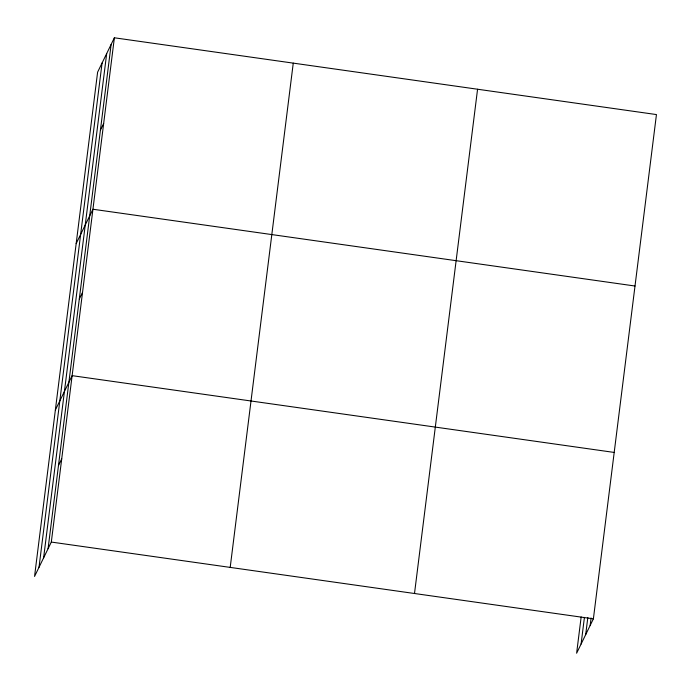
<?xml version="1.0" encoding="UTF-8"?>
<svg xmlns="http://www.w3.org/2000/svg" width="691" height="691" viewBox="0 0 691 691"><rect width="100%" height="100%" fill="white"/><g stroke="black" fill="none" stroke-linecap="round" stroke-linejoin="round"><path stroke-width="1.04" d="M39.016 567.276L102.078 63.011M43.611 557.844L106.682 53.578M48.076 548.697L111.139 44.423M114.378 37.789L97.612 72.158L34.55 576.432L51.315 542.064L114.378 37.789L656.45 114.568L593.388 618.842L576.622 653.211L581.157 616.942M230.198 567.397L293.26 63.131M414.505 593.5L477.567 89.234M581.088 644.055L584.422 617.383M585.692 634.623L587.825 617.555M590.149 625.467L591.09 618.004M100.42 130.15L103.659 123.516M76.174 243.612L92.931 209.243L635.012 286.022M79.292 299.082L82.531 292.448M55.358 410.022L72.123 375.654L614.195 452.432M58.485 465.492L61.715 458.859M51.315 542.064L593.388 618.842"/></g></svg>
